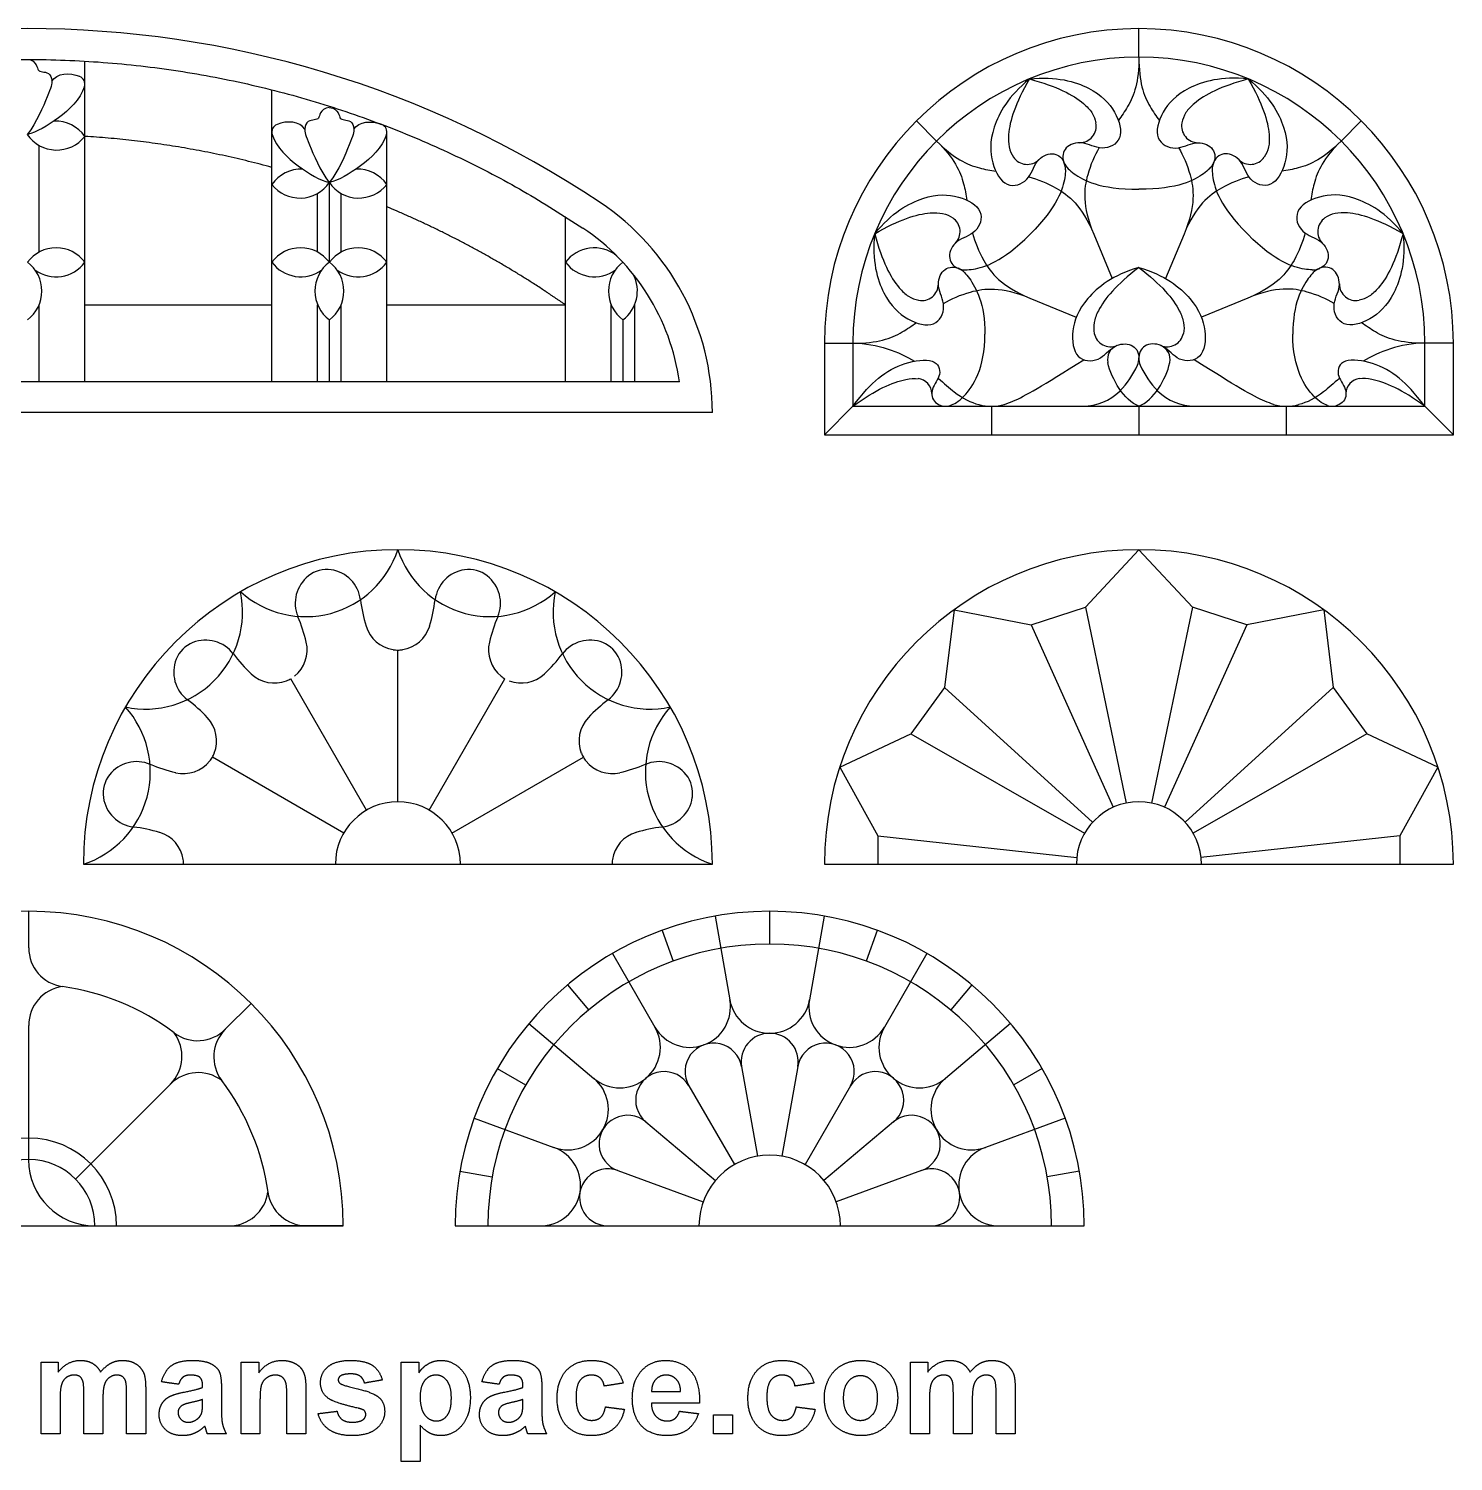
# Model space of a CAD drawing. Header units: millimetres. Extents: x -147 to 141, y -138 to 147.
# Drawn here: x -3.1 to 140.8, y -138.1 to 6.5 of the extents above; entities that cross this region are included whole.
import ezdxf

# ---------------------------------------------------------------- set-up
doc = ezdxf.new("R2010")
doc.units = ezdxf.units.MM
doc.header["$MEASUREMENT"] = 0
doc.layers.add('Layer 03', color=5, linetype='Continuous')

msp = doc.modelspace()

# ---------------------------------------------------------------- linework, layer by layer
at = {"layer": 'Layer 03'}
for p, q in [((27.28, -9), (27.28, -17.04)), ((2.6, -21.33), (21.48, -21.33)), ((33.09, -21.33), (51.11, -21.33)), ((137.88, -31.57), (137.88, -25.21)), ((62.62, -29.1), (-69.04, -29.1))]:
    msp.add_line(p, q, dxfattribs=at)
for points in [[(109.01, 3.66), (109.01, 6.54)], [(2.6, -29.1), (2.6, 3.26)], [(21.48, -29.1), (21.48, 0.37)], [(88.59, -4.8), (86.56, -2.76)], [(129.42, -4.8), (131.46, -2.76)], [(33.09, -29.1), (33.09, -3.9)], [(-2.02, -16.01), (-2.02, -5.24)], [(26.09, -16.01), (26.09, -10.09)], [(28.47, -16.01), (28.47, -10.09)], [(51.11, -29.1), (51.11, -12.43)], [(104.45, -14.19), (106.31, -18.69)], [(113.57, -14.19), (111.71, -18.69)], [(-2.02, -29.1), (-2.02, -21.33)], [(26.09, -29.1), (26.09, -21.33)], [(28.47, -29.1), (28.47, -21.33)], [(55.73, -29.1), (55.73, -21.33)], [(58.11, -29.1), (58.11, -21.33)], [(97.99, -20.65), (102.69, -22.59)], [(120.02, -20.65), (115.33, -22.59)], [(77.26, -25.21), (80.14, -25.21)], [(77.26, -25.21), (77.26, -34.45)], [(80.14, -25.21), (80.14, -31.57), (137.88, -31.57)], [(140.76, -25.21), (137.88, -25.21)], [(140.76, -34.45), (140.76, -25.21)], [(80.14, -31.57), (77.26, -34.45)], [(94.14, -31.57), (94.14, -34.45)], [(109.01, -31.57), (109.01, -34.45)], [(123.87, -31.57), (123.87, -34.45)], [(137.88, -31.57), (140.76, -34.45)], [(65.95, -32.21), (-72.36, -32.21)], [(77.26, -34.45), (140.76, -34.45)], [(109.01, -46.05), (103.61, -51.84)], [(109.01, -46.05), (114.41, -51.84)], [(90.35, -52.12), (98.12, -53.63), (103.61, -51.84)], [(103.61, -51.84), (107.72, -71.63)], [(114.41, -51.84), (110.29, -71.63)], [(127.67, -52.12), (119.9, -53.63), (114.41, -51.84)], [(90.35, -52.12), (89.38, -59.97)], [(127.67, -52.12), (128.64, -59.97)], [(98.12, -53.63), (106.42, -72.05)], [(119.9, -53.63), (111.6, -72.05)], [(34.2, -71.49), (34.2, -56.17)], [(31.04, -72.34), (23.38, -59.07)], [(37.35, -72.34), (45.01, -59.07)], [(89.38, -59.97), (85.99, -64.65)], [(89.38, -59.97), (104.34, -73.56)], [(128.64, -59.97), (113.68, -73.56)], [(128.64, -59.97), (132.03, -64.65)], [(78.81, -67.99), (85.99, -64.65)], [(85.99, -64.65), (103.53, -74.67)], [(132.03, -64.65), (114.48, -74.67)], [(139.2, -67.99), (132.03, -64.65)], [(28.73, -74.65), (15.47, -66.99)], [(39.66, -74.65), (52.93, -66.99)], [(78.81, -67.99), (82.65, -74.92)], [(139.2, -67.99), (135.37, -74.92)], [(82.65, -74.92), (102.74, -77.12)], [(82.65, -74.92), (82.65, -77.8)], [(135.37, -74.92), (115.28, -77.12)], [(135.37, -74.92), (135.37, -77.8)], [(2.45, -77.8), (65.95, -77.8)], [(77.26, -77.8), (140.76, -77.8)], [(-3.07, -86.23), (-3.07, -82.55)], [(66.22, -83.03), (67.71, -91.48)], [(71.74, -85.85), (71.74, -82.55)], [(77.25, -83.03), (75.76, -91.48)], [(60.88, -84.47), (62.01, -87.57)], [(82.59, -84.47), (81.47, -87.57)], [(55.86, -86.81), (60.15, -94.23)], [(87.61, -86.81), (83.32, -94.23)], [(51.33, -89.98), (53.45, -92.51)], [(92.14, -89.98), (90.02, -92.51)], [(19.38, -91.85), (16.78, -94.45)], [(47.41, -93.89), (53.99, -99.41)], [(96.06, -93.89), (89.49, -99.41)], [(-3.07, -107.62), (-3.07, -94.06)], [(68.9, -98.23), (70.5, -107.27)], [(74.57, -98.23), (72.98, -107.27)], [(44.24, -98.43), (47.1, -100.08)], [(99.23, -98.43), (96.37, -100.08)], [(11.24, -99.99), (1.65, -109.57)], [(63.58, -100.17), (68.17, -108.12)], [(79.89, -100.17), (75.31, -108.12)], [(41.9, -103.44), (49.96, -106.38)], [(59.24, -103.81), (66.27, -109.71)], [(84.24, -103.81), (77.21, -109.71)], [(101.57, -103.44), (93.51, -106.38)], [(40.47, -108.79), (43.72, -109.36)], [(56.4, -108.72), (65.03, -111.86)], [(87.07, -108.72), (78.45, -111.86)], [(103, -108.79), (99.75, -109.36)], [(-34.82, -114.3), (28.68, -114.3)], [(28.68, -114.3), (21.32, -114.3)], [(39.99, -114.3), (103.49, -114.3)]]:
    msp.add_lwpolyline(points, dxfattribs=at)
for centre, radius, start, end in [((-3.21, -97.52), 104.06, 56.2451, 123.7549), ((109.01, -25.21), 31.75, 0, 180), ((109.01, -25.21), 28.87, 360, 180), ((1.77, 0.95), 0.834, 342.1169, 68.5591), ((-0.37, -6.39), 3.61, 34.6933, 92.0717), ((-0.24, -2.1), 3.61, 214.6933, 321.7403), ((22.31, -3.9), 0.834, 111.441, 197.8832), ((32.26, -3.9), 0.834, 342.1169, 68.5591), ((103.03, -3.3), 1.67, 270, 11.1174), ((114.99, -3.3), 1.67, 168.8826, 270), ((97.74, -5.49), 1.67, 213.8826, 315), ((103.15, -6.29), 1.83, 201.2177, 225.6882), ((99.77, -7.69), 1.83, 359.3118, 23.7823), ((114.87, -6.29), 1.83, 314.3118, 338.7823), ((118.24, -7.69), 1.83, 156.2177, 180.6882), ((120.27, -5.49), 1.67, 225, 326.1174), ((24.45, -11.24), 3.61, 87.9284, 145.3068), ((30.12, -11.24), 3.61, 34.6933, 92.0717), ((24.31, -6.95), 3.61, 218.2598, 325.3068), ((30.25, -6.95), 3.61, 214.6933, 321.7403), ((40.44, -32.21), 25.51, 0, 56.2451), ((89.29, -13.95), 1.67, 315, 56.1174), ((128.73, -13.95), 1.67, 123.8826, 225), ((40.44, -32.21), 22.4, 7.9754, 56.2451), ((-0.3, -19.19), 3.61, 36.4765, 143.5235), ((24.38, -19.19), 3.61, 36.4765, 143.5236), ((30.19, -19.19), 3.61, 36.4766, 143.5236), ((54.02, -19.19), 3.61, 51.1447, 143.5236), ((-5.35, -19.94), 3.61, 306.4765, 53.5236), ((-0.3, -14.89), 3.61, 233.5235, 323.5235), ((24.38, -14.89), 3.61, 216.4766, 306.4766), ((29.43, -19.94), 3.61, 126.4765, 233.5236), ((25.14, -19.94), 3.61, 306.4765, 53.5236), ((30.19, -14.89), 3.61, 233.5236, 323.5235), ((54.02, -14.89), 3.61, 216.4766, 306.4766), ((59.07, -19.94), 3.61, 126.4765, 233.5236), ((54.77, -19.94), 3.61, 306.4765, 27.5925), ((91.49, -15.98), 1.83, 246.2177, 270.6882), ((90.09, -19.35), 1.83, 44.3118, 68.7823), ((126.53, -15.98), 1.83, 269.3118, 293.7823), ((127.93, -19.35), 1.83, 111.2177, 135.6882), ((87.1, -19.23), 1.67, 258.8826, 0), ((130.92, -19.23), 1.67, 180, 281.1174), ((106.15, -23.9), 1.67, 191.3826, 292.5), ((111.87, -23.9), 1.67, 247.5, 348.6174), ((107.36, -26.84), 1.51, 112.5, 192.1081), ((110.65, -26.84), 1.51, 347.8919, 67.5), ((101.28, -24.18), 8.24, 314.7345, 336.8118), ((107.18, -26.71), 1.83, 336.8118, 1.2823), ((110.83, -26.71), 1.83, 178.7177, 203.1882), ((116.73, -24.18), 8.24, 203.1882, 225.2655), ((86.58, -30.3), 1.52, 360, 84.3826), ((131.43, -30.3), 1.52, 95.6174, 180), ((103.36, -26.28), 5.29, 270, 314.7343), ((114.65, -26.28), 5.29, 225.2657, 270), ((89.5, -30.17), 1.41, 254.1211, 288.957), ((94.1, -26.82), 4.75, 254.9361, 286.2373), ((123.92, -26.82), 4.75, 253.7627, 285.0639), ((128.51, -30.17), 1.41, 251.043, 285.8789), ((34.2, -77.8), 31.75, 0, 180), ((24.88, -43.01), 9.8, 228.0601, 341.9399), ((43.52, -43.01), 9.8, 198.0601, 311.9399), ((109.01, -77.8), 31.75, 0, 180), ((27.33, -51.44), 3.49, 128.1507, 203.0608), ((27.03, -51.06), 3.02, 81.8493, 128.1508), ((26.96, -51.53), 3.49, 6.9392, 81.8493), ((41.43, -51.53), 3.49, 98.1507, 173.0608), ((41.36, -51.06), 3.02, 51.8492, 98.1507), ((41.07, -51.44), 3.49, 336.9392, 51.8493), ((8.73, -52.34), 9.8, 258.0601, 11.9399), ((59.67, -52.34), 9.8, 168.0601, 281.9399), ((45.84, -49.24), 15.52, 186.939, 196.9356), ((22.55, -49.24), 15.52, 343.0644, 353.061), ((9.83, -58.89), 15.52, 13.0644, 23.061), ((58.57, -58.89), 15.52, 156.939, 166.9356), ((34.26, -52.76), 3.42, 196.9359, 261.1233), ((34.14, -52.76), 3.42, 278.8767, 343.0641), ((14.62, -58.23), 3.02, 111.8492, 158.1507), ((14.8, -58.67), 3.49, 36.9392, 111.8493), ((21.62, -56.15), 3.42, 308.8767, 13.0641), ((34.2, -53.16), 3.02, 261.1233, 270), ((34.2, -53.16), 3.02, 270, 278.8767), ((46.77, -56.15), 3.42, 166.9359, 231.1233), ((53.6, -58.67), 3.49, 68.1507, 143.0608), ((53.77, -58.23), 3.02, 21.8493, 68.1508), ((15.06, -58.4), 3.49, 158.1507, 233.0608), ((30, -47.24), 15.52, 216.939, 226.9356), ((38.4, -47.24), 15.52, 313.0644, 323.061), ((53.33, -58.4), 3.49, 306.9392, 21.8493), ((21.73, -56.09), 3.42, 226.9359, 291.1233), ((21.88, -56.46), 3.02, 291.1231, 300), ((46.52, -56.46), 3.02, 231.1231, 240), ((46.66, -56.09), 3.42, 248.8767, 313.0641), ((-0.59, -68.48), 9.8, 288.0601, 41.9399), ((3.64, -73.61), 15.52, 43.0644, 53.061), ((64.76, -73.61), 15.52, 126.939, 136.9356), ((68.99, -68.48), 9.8, 138.0601, 251.9399), ((12.48, -65.34), 3.42, 338.8767, 43.0641), ((55.91, -65.34), 3.42, 136.9359, 201.1233), ((7.83, -70.93), 3.49, 66.9392, 141.8493), ((15.28, -53.43), 15.52, 246.939, 256.9356), ((12.54, -65.23), 3.42, 256.9359, 321.1233), ((12.86, -65.48), 3.02, 321.1233, 330), ((12.86, -65.48), 3.02, 330, 338.8767), ((55.54, -65.48), 3.02, 201.1233, 210), ((55.54, -65.48), 3.02, 210, 218.8767), ((55.85, -65.23), 3.42, 218.8767, 283.0641), ((53.11, -53.43), 15.52, 283.0644, 293.061), ((60.56, -70.93), 3.49, 38.1507, 113.0608), ((7.46, -70.64), 3.02, 141.8493, 188.1508), ((60.94, -70.64), 3.02, 351.8492, 38.1507), ((7.93, -70.57), 3.49, 188.1507, 263.0608), ((34.2, -77.8), 6.31, 0, 180), ((60.47, -70.57), 3.49, 276.9392, 351.8493), ((109.01, -77.8), 6.31, 360, 180), ((5.63, -89.45), 15.52, 73.0644, 83.061), ((9.16, -77.86), 3.42, 8.8767, 73.0641), ((59.24, -77.86), 3.42, 106.9359, 171.1233), ((62.76, -89.45), 15.52, 96.939, 106.9356), ((9.55, -77.8), 3.02, 360, 8.8769), ((58.84, -77.8), 3.02, 171.1231, 180), ((-3.07, -114.3), 31.75, 0, 180), ((71.74, -114.3), 31.75, 0, 180), ((0.88, -86.23), 3.95, 180, 261.9847), ((71.74, -114.3), 28.45, 0, 180), ((0.88, -94.06), 3.95, 98.0153, 180), ((-3.07, -114.3), 24.4, 53.0153, 81.9847), ((63.69, -92.19), 4.09, 210, 10), ((71.74, -90.77), 4.09, 190, 270), ((71.74, -90.77), 4.09, 270, 350), ((79.78, -92.19), 4.09, 170, 330), ((8.45, -97.19), 3.95, 315, 36.9847), ((13.98, -91.66), 3.95, 233.0153, 315), ((19.57, -97.25), 3.95, 135, 216.9847), ((56.61, -96.28), 4.09, 230, 30), ((71.74, -97.73), 2.88, 90, 190.0003), ((71.74, -97.73), 2.88, 349.9997, 90), ((86.86, -96.28), 4.09, 150, 310), ((66.07, -98.73), 2.88, 9.9997, 210.0003), ((77.4, -98.73), 2.88, 329.9997, 170.0003), ((14.04, -102.78), 3.95, 53.0153, 135), ((-3.07, -114.3), 24.4, 8.0153, 36.9847), ((51.36, -102.54), 4.09, 250, 50), ((61.09, -101.61), 2.88, 29.9997, 230.0003), ((82.39, -101.61), 2.88, 309.9997, 150.0003), ((92.11, -102.54), 4.09, 130, 290), ((57.39, -106.02), 2.88, 49.9997, 250.0003), ((86.08, -106.02), 2.88, 289.9997, 130.0003), ((-3.07, -114.3), 8.86, 0, 180), ((48.56, -110.22), 4.09, 270, 70), ((94.91, -110.22), 4.09, 110, 270), ((-3.07, -114.3), 6.69, 360, 180), ((3.61, -107.62), 6.69, 180, 270), ((71.74, -114.3), 7.14, 360, 180), ((55.42, -111.42), 2.88, 69.9997, 270.0003), ((88.05, -111.42), 2.88, 269.9997, 110.0003), ((17.17, -110.35), 3.95, 270, 351.9847), ((25, -110.35), 3.95, 188.0153, 270)]:
    msp.add_arc(centre, radius, start, end, dxfattribs=at)
for points, weights in [([(-59.3, -13.59), (-3.21, 23.9), (52.89, -13.59)], [1, 0.831421871671, 1]), ([(21.48, -7.46), (12.18, -4.93), (2.6, -4.33)], [0.98359527506, 0.986569134129, 1])]:
    msp.add_rational_spline(points, weights, degree=2, dxfattribs=at)
for points, degree in [([(-3.21, 3.43), (-2.7, 3.43), (-2.21, 2.81), (-2.17, 2.31), (-1.72, 2.16), (-1.04, 2.13), (-0.6, 1.34), (-0.93, 0.26), (-2.27, -2.9), (-3.21, -4.15)], 3), ([(-0.72, 1.23), (-0.24, 2.08), (1.07, 2.12), (2.07, 1.73)], 3), ([(27.28, -1.42), (26.77, -1.42), (26.29, -2.04), (26.25, -2.54), (25.8, -2.69), (25.12, -2.72), (24.67, -3.51), (25, -4.59), (26.34, -7.75), (27.28, -9)], 3), ([(27.28, -1.42), (27.8, -1.42), (28.28, -2.04), (28.32, -2.54), (28.77, -2.69), (29.45, -2.72), (29.89, -3.51), (29.57, -4.59), (28.23, -7.75), (27.28, -9)], 3), ([(24.8, -3.62), (24.32, -2.77), (23.01, -2.73), (22, -3.12)], 3), ([(29.77, -3.62), (30.25, -2.77), (31.56, -2.73), (32.56, -3.12)], 3), ([(27.28, -22.85), (27.28, -25.97), (27.28, -29.1)], 2), ([(56.92, -22.85), (56.92, -25.97), (56.92, -29.1)], 2), ([(80.14, -25.21), (82.65, -25.21), (84.79, -26.09), (86.37, -27.03)], 3), ([(137.88, -25.21), (135.37, -25.21), (133.23, -26.09), (131.64, -27.03)], 3), ([(109.01, -31.57), (107.52, -30.98), (106.25, -28.87), (105.88, -27.16)], 3), ([(109.01, -31.57), (110.5, -30.98), (111.76, -28.87), (112.13, -27.16)], 3), ([(-1.82, -128.07), (-0.95, -128.07), (-0.09, -128.07)], 2), ([(-1.82, -135.29), (-1.82, -131.68), (-1.82, -128.07)], 2), ([(-0.09, -129.05), (0.85, -127.88), (2.16, -127.88)], 2), ([(-0.09, -128.07), (-0.09, -128.56), (-0.09, -129.05)], 2), ([(2.16, -127.88), (2.85, -127.88), (3.36, -128.17)], 2), ([(3.36, -128.17), (3.87, -128.46), (4.19, -129.05)], 2), ([(4.19, -129.05), (4.67, -128.46), (5.21, -128.17)], 2), ([(5.21, -128.17), (5.76, -127.88), (6.38, -127.88)], 2), ([(6.38, -127.88), (7.18, -127.88), (7.72, -128.21)], 2), ([(7.72, -128.21), (8.27, -128.53), (8.54, -129.16)], 2), ([(10.34, -130.04), (10.63, -128.94), (11.33, -128.41)], 2), ([(11.33, -128.41), (12.03, -127.88), (13.41, -127.88)], 2), ([(13.41, -127.88), (14.66, -127.88), (15.28, -128.19)], 2), ([(15.28, -128.19), (15.89, -128.49), (16.14, -128.96)], 2), ([(18.37, -135.29), (18.37, -131.68), (18.37, -128.07)], 2), ([(18.37, -128.07), (19.26, -128.07), (20.16, -128.07)], 2), ([(20.16, -129.12), (21.09, -127.88), (22.51, -127.88)], 2), ([(20.16, -128.07), (20.16, -128.59), (20.16, -129.12)], 2), ([(22.51, -127.88), (23.14, -127.88), (23.65, -128.11)], 2), ([(23.65, -128.11), (24.17, -128.34), (24.44, -128.69)], 2), ([(24.44, -128.69), (24.7, -129.05), (24.81, -129.5)], 2), ([(26.39, -130.12), (26.39, -129.17), (27.13, -128.53)], 2), ([(27.13, -128.53), (27.87, -127.88), (29.43, -127.88)], 2), ([(29.43, -127.88), (30.91, -127.88), (31.63, -128.38)], 2), ([(31.63, -128.38), (32.35, -128.88), (32.63, -129.86)], 2), ([(34.54, -128.07), (35.44, -128.07), (36.33, -128.07)], 2), ([(34.54, -138.07), (34.54, -133.07), (34.54, -128.07)], 2), ([(36.33, -128.07), (36.33, -128.59), (36.33, -129.12)], 2), ([(36.33, -129.12), (36.67, -128.58), (37.26, -128.23)], 2), ([(37.26, -128.23), (37.84, -127.88), (38.55, -127.88)], 2), ([(38.55, -127.88), (39.79, -127.88), (40.65, -128.87)], 2), ([(42.69, -130.04), (42.98, -128.94), (43.68, -128.41)], 2), ([(43.68, -128.41), (44.38, -127.88), (45.76, -127.88)], 2), ([(45.76, -127.88), (47.01, -127.88), (47.62, -128.19)], 2), ([(47.62, -128.19), (48.24, -128.49), (48.49, -128.96)], 2), ([(51.22, -128.88), (52.16, -127.88), (53.76, -127.88)], 2), ([(53.76, -127.88), (55.07, -127.88), (55.84, -128.45)], 2), ([(55.84, -128.45), (56.61, -129.01), (56.95, -130.17)], 2), ([(58.82, -128.9), (59.76, -127.88), (61.21, -127.88)], 2), ([(61.21, -127.88), (62.83, -127.88), (63.77, -128.95)], 2), ([(70.48, -128.88), (71.42, -127.88), (73.02, -127.88)], 2), ([(73.02, -127.88), (74.32, -127.88), (75.1, -128.45)], 2), ([(75.1, -128.45), (75.87, -129.01), (76.21, -130.17)], 2), ([(77.72, -129.72), (78.19, -128.83), (79.04, -128.35)], 2), ([(79.04, -128.35), (79.9, -127.88), (80.95, -127.88)], 2), ([(80.95, -127.88), (82.58, -127.88), (83.62, -128.95)], 2), ([(85.96, -128.07), (86.82, -128.07), (87.69, -128.07)], 2), ([(85.96, -135.29), (85.96, -131.68), (85.96, -128.07)], 2), ([(87.69, -129.05), (88.63, -127.88), (89.93, -127.88)], 2), ([(87.69, -128.07), (87.69, -128.56), (87.69, -129.05)], 2), ([(89.93, -127.88), (90.63, -127.88), (91.14, -128.17)], 2), ([(91.14, -128.17), (91.64, -128.46), (91.97, -129.05)], 2), ([(91.97, -129.05), (92.44, -128.46), (92.99, -128.17)], 2), ([(92.99, -128.17), (93.54, -127.88), (94.16, -127.88)], 2), ([(94.16, -127.88), (94.95, -127.88), (95.5, -128.21)], 2), ([(95.5, -128.21), (96.05, -128.53), (96.32, -129.16)], 2), ([(0.74, -129.6), (0.4, -129.84), (0.25, -130.29)], 2), ([(1.52, -129.36), (1.09, -129.36), (0.74, -129.6)], 2), ([(2.09, -129.51), (1.88, -129.36), (1.52, -129.36)], 2), ([(2.4, -129.97), (2.3, -129.66), (2.09, -129.51)], 2), ([(2.5, -131.33), (2.5, -130.27), (2.4, -129.97)], 2), ([(5.08, -129.61), (4.73, -129.85), (4.57, -130.33)], 2), ([(5.82, -129.36), (5.43, -129.36), (5.08, -129.61)], 2), ([(6.63, -129.77), (6.37, -129.36), (5.82, -129.36)], 2), ([(6.82, -131.16), (6.82, -130.08), (6.63, -129.77)], 2), ([(8.54, -129.16), (8.74, -129.62), (8.74, -130.66)], 2), ([(12.07, -130.29), (11.21, -130.17), (10.34, -130.04)], 2), ([(12.51, -129.57), (12.24, -129.77), (12.07, -130.29)], 2), ([(13.26, -129.36), (12.78, -129.36), (12.51, -129.57)], 2), ([(14.22, -129.6), (13.97, -129.36), (13.26, -129.36)], 2), ([(14.48, -130.4), (14.48, -129.84), (14.22, -129.6)], 2), ([(16.14, -128.96), (16.39, -129.42), (16.39, -130.67)], 2), ([(20.96, -129.64), (20.57, -129.91), (20.42, -130.36)], 2), ([(21.83, -129.36), (21.35, -129.36), (20.96, -129.64)], 2), ([(22.49, -129.55), (22.21, -129.36), (21.83, -129.36)], 2), ([(22.88, -130.09), (22.76, -129.74), (22.49, -129.55)], 2), ([(23, -131.6), (23, -130.43), (22.88, -130.09)], 2), ([(24.81, -129.5), (24.91, -129.95), (24.91, -130.79)], 2), ([(27.25, -131.75), (26.39, -131.17), (26.39, -130.12)], 2), ([(28.4, -129.45), (28.18, -129.61), (28.18, -129.85)], 2), ([(28.18, -129.85), (28.18, -130.06), (28.37, -130.2)], 2), ([(29.48, -129.24), (28.73, -129.24), (28.4, -129.45)], 2), ([(30.4, -129.48), (30.08, -129.24), (29.48, -129.24)], 2), ([(30.84, -130.17), (30.72, -129.72), (30.4, -129.48)], 2), ([(32.63, -129.86), (31.73, -130.01), (30.84, -130.17)], 2), ([(36.91, -129.92), (36.45, -130.47), (36.45, -131.56)], 2), ([(38.05, -129.36), (37.36, -129.36), (36.91, -129.92)], 2), ([(39.16, -129.93), (38.71, -129.36), (38.05, -129.36)], 2), ([(39.6, -131.65), (39.6, -130.49), (39.16, -129.93)], 2), ([(40.65, -128.87), (41.52, -129.87), (41.52, -131.64)], 2), ([(44.42, -130.29), (43.55, -130.17), (42.69, -130.04)], 2), ([(44.85, -129.57), (44.58, -129.77), (44.42, -130.29)], 2), ([(45.6, -129.36), (45.12, -129.36), (44.85, -129.57)], 2), ([(46.57, -129.6), (46.31, -129.36), (45.6, -129.36)], 2), ([(46.82, -130.4), (46.82, -129.84), (46.57, -129.6)], 2), ([(48.49, -128.96), (48.74, -129.42), (48.74, -130.67)], 2), ([(50.28, -131.68), (50.28, -129.89), (51.22, -128.88)], 2), ([(52.62, -129.86), (52.19, -130.37), (52.19, -131.54)], 2), ([(53.74, -129.36), (53.04, -129.36), (52.62, -129.86)], 2), ([(54.61, -129.64), (54.27, -129.36), (53.74, -129.36)], 2), ([(55.03, -130.47), (54.94, -129.92), (54.61, -129.64)], 2), ([(57.87, -131.73), (57.87, -129.93), (58.82, -128.9)], 2), ([(60.23, -129.81), (59.81, -130.26), (59.82, -131.03)], 2), ([(61.29, -129.36), (60.65, -129.36), (60.23, -129.81)], 2), ([(62.31, -129.79), (61.89, -129.36), (61.29, -129.36)], 2), ([(62.75, -131.03), (62.73, -130.21), (62.31, -129.79)], 2), ([(63.77, -128.95), (64.7, -130.01), (64.66, -132.2)], 2), ([(69.54, -131.68), (69.54, -129.89), (70.48, -128.88)], 2), ([(71.87, -129.86), (71.45, -130.37), (71.45, -131.54)], 2), ([(73, -129.36), (72.3, -129.36), (71.87, -129.86)], 2), ([(73.87, -129.64), (73.53, -129.36), (73, -129.36)], 2), ([(74.29, -130.47), (74.2, -129.92), (73.87, -129.64)], 2), ([(77.26, -131.58), (77.26, -130.62), (77.72, -129.72)], 2), ([(79.67, -130.01), (79.17, -130.59), (79.17, -131.68)], 2), ([(80.9, -129.43), (80.17, -129.43), (79.67, -130.01)], 2), ([(82.13, -130.01), (81.63, -129.43), (80.9, -129.43)], 2), ([(82.63, -131.66), (82.63, -130.59), (82.13, -130.01)], 2), ([(83.62, -128.95), (84.66, -130.02), (84.66, -131.66)], 2), ([(88.52, -129.6), (88.17, -129.84), (88.02, -130.29)], 2), ([(89.3, -129.36), (88.87, -129.36), (88.52, -129.6)], 2), ([(89.87, -129.51), (89.66, -129.36), (89.3, -129.36)], 2), ([(90.18, -129.97), (90.08, -129.66), (89.87, -129.51)], 2), ([(90.28, -131.33), (90.28, -130.27), (90.18, -129.97)], 2), ([(92.85, -129.61), (92.5, -129.85), (92.35, -130.33)], 2), ([(93.6, -129.36), (93.2, -129.36), (92.85, -129.61)], 2), ([(94.41, -129.77), (94.15, -129.36), (93.6, -129.36)], 2), ([(94.6, -131.16), (94.6, -130.08), (94.41, -129.77)], 2), ([(96.32, -129.16), (96.52, -129.62), (96.52, -130.66)], 2), ([(0.25, -130.29), (0.1, -130.74), (0.1, -131.78)], 2), ([(2.5, -135.29), (2.5, -133.31), (2.5, -131.33)], 2), ([(4.57, -130.33), (4.42, -130.8), (4.42, -131.82)], 2), ([(6.82, -135.29), (6.82, -133.22), (6.82, -131.16)], 2), ([(8.74, -130.66), (8.74, -132.97), (8.74, -135.29)], 2), ([(10.38, -132.25), (10.67, -131.77), (11.18, -131.51)], 2), ([(11.18, -131.51), (11.7, -131.26), (12.67, -131.07)], 2), ([(12.67, -131.07), (13.97, -130.82), (14.48, -130.6)], 2), ([(14.48, -130.6), (14.48, -130.5), (14.48, -130.4)], 2), ([(16.39, -130.67), (16.39, -131.79), (16.39, -132.91)], 2), ([(20.42, -130.36), (20.28, -130.81), (20.28, -132.02)], 2), ([(24.91, -130.79), (24.91, -133.04), (24.91, -135.29)], 2), ([(28.37, -130.2), (28.63, -130.4), (30.15, -130.75)], 2), ([(30.15, -130.75), (31.67, -131.1), (32.28, -131.61)], 2), ([(36.45, -131.56), (36.45, -132.8), (36.93, -133.4)], 2), ([(42.73, -132.25), (43.01, -131.77), (43.53, -131.51)], 2), ([(43.53, -131.51), (44.04, -131.26), (45.01, -131.07)], 2), ([(45.01, -131.07), (46.32, -130.82), (46.82, -130.6)], 2), ([(46.82, -130.6), (46.82, -130.5), (46.82, -130.4)], 2), ([(48.74, -130.67), (48.74, -131.79), (48.74, -132.91)], 2), ([(52.19, -131.54), (52.19, -132.85), (52.63, -133.39)], 2), ([(56.95, -130.17), (55.99, -130.32), (55.03, -130.47)], 2), ([(59.82, -131.03), (61.29, -131.03), (62.75, -131.03)], 2), ([(71.45, -131.54), (71.45, -132.85), (71.88, -133.39)], 2), ([(76.21, -130.17), (75.25, -130.32), (74.29, -130.47)], 2), ([(77.72, -133.7), (77.26, -132.83), (77.26, -131.58)], 2), ([(88.02, -130.29), (87.87, -130.74), (87.87, -131.78)], 2), ([(90.28, -135.29), (90.28, -133.31), (90.28, -131.33)], 2), ([(92.35, -130.33), (92.19, -130.8), (92.19, -131.82)], 2), ([(94.6, -135.29), (94.6, -133.22), (94.6, -131.16)], 2), ([(96.52, -130.66), (96.52, -132.97), (96.52, -135.29)], 2), ([(0.1, -131.78), (0.1, -133.53), (0.1, -135.29)], 2), ([(4.42, -131.82), (4.42, -133.55), (4.42, -135.29)], 2), ([(10.1, -133.34), (10.1, -132.73), (10.38, -132.25)], 2), ([(12.37, -132.46), (12.01, -132.72), (12.01, -133.13)], 2), ([(13.36, -132.12), (12.6, -132.29), (12.37, -132.46)], 2), ([(14.48, -131.83), (14.13, -131.95), (13.36, -132.12)], 2), ([(14.41, -133.14), (14.48, -132.9), (14.48, -132.21)], 2), ([(14.48, -132.21), (14.48, -132.02), (14.48, -131.83)], 2), ([(16.39, -132.91), (16.39, -133.86), (16.5, -134.32)], 2), ([(20.28, -132.02), (20.28, -133.65), (20.28, -135.29)], 2), ([(23, -135.29), (23, -133.45), (23, -131.6)], 2), ([(26.15, -133.25), (27.1, -133.13), (28.06, -133.01)], 2), ([(30.18, -132.7), (27.87, -132.18), (27.25, -131.75)], 2), ([(28.06, -133.01), (28.18, -133.55), (28.55, -133.83)], 2), ([(30.82, -132.95), (30.68, -132.82), (30.18, -132.7)], 2), ([(30.96, -133.32), (30.96, -133.1), (30.82, -132.95)], 2), ([(32.87, -133.04), (32.87, -134.04), (32.05, -134.76)], 2), ([(32.28, -131.61), (32.87, -132.12), (32.87, -133.04)], 2), ([(39.17, -133.45), (39.6, -132.9), (39.6, -131.65)], 2), ([(41.52, -131.64), (41.52, -133.46), (40.64, -134.47)], 2), ([(42.44, -133.34), (42.44, -132.73), (42.73, -132.25)], 2), ([(44.71, -132.46), (44.36, -132.72), (44.36, -133.13)], 2), ([(45.71, -132.12), (44.95, -132.29), (44.71, -132.46)], 2), ([(46.82, -131.83), (46.47, -131.95), (45.71, -132.12)], 2), ([(46.75, -133.14), (46.82, -132.9), (46.82, -132.21)], 2), ([(46.82, -132.21), (46.82, -132.02), (46.82, -131.83)], 2), ([(48.74, -132.91), (48.74, -133.86), (48.84, -134.32)], 2), ([(51.22, -134.47), (50.28, -133.46), (50.28, -131.68)], 2), ([(54.67, -133.63), (55.02, -133.32), (55.16, -132.57)], 2), ([(55.16, -132.57), (56.11, -132.7), (57.07, -132.82)], 2), ([(57.07, -132.82), (56.78, -134.13), (55.95, -134.8)], 2), ([(58.59, -134.24), (57.87, -133.24), (57.87, -131.73)], 2), ([(64.66, -132.2), (62.23, -132.2), (59.79, -132.2)], 2), ([(59.79, -132.2), (59.81, -133.05), (60.26, -133.52)], 2), ([(62.15, -133.76), (62.47, -133.53), (62.63, -133.01)], 2), ([(62.63, -133.01), (63.58, -133.13), (64.54, -133.25)], 2), ([(70.48, -134.47), (69.54, -133.46), (69.54, -131.68)], 2), ([(73.93, -133.63), (74.27, -133.32), (74.42, -132.57)], 2), ([(74.42, -132.57), (75.37, -132.7), (76.33, -132.82)], 2), ([(76.33, -132.82), (76.04, -134.13), (75.21, -134.8)], 2), ([(79.17, -131.68), (79.17, -132.77), (79.67, -133.35)], 2), ([(82.13, -133.35), (82.63, -132.77), (82.63, -131.66)], 2), ([(84.66, -131.66), (84.66, -133.31), (83.61, -134.39)], 2), ([(87.87, -131.78), (87.87, -133.53), (87.87, -135.29)], 2), ([(92.19, -131.82), (92.19, -133.55), (92.19, -135.29)], 2), ([(10.74, -134.87), (10.1, -134.26), (10.1, -133.34)], 2), ([(12.01, -133.13), (12.01, -133.53), (12.3, -133.82)], 2), ([(12.3, -133.82), (12.58, -134.12), (13.03, -134.12)], 2), ([(13.03, -134.12), (13.52, -134.12), (13.97, -133.78)], 2), ([(13.97, -133.78), (14.3, -133.52), (14.41, -133.14)], 2), ([(16.5, -134.32), (16.6, -134.77), (16.89, -135.29)], 2), ([(27.27, -134.88), (26.41, -134.28), (26.15, -133.25)], 2), ([(28.55, -133.83), (28.93, -134.12), (29.6, -134.12)], 2), ([(29.6, -134.12), (30.34, -134.12), (30.71, -133.84)], 2), ([(30.71, -133.84), (30.96, -133.65), (30.96, -133.32)], 2), ([(37.46, -135.24), (36.98, -135), (36.45, -134.43)], 2), ([(36.45, -134.43), (36.45, -136.25), (36.45, -138.07)], 2), ([(36.93, -133.4), (37.4, -133.99), (38.08, -133.99)], 2), ([(38.08, -133.99), (38.74, -133.99), (39.17, -133.45)], 2), ([(40.64, -134.47), (39.77, -135.47), (38.53, -135.47)], 2), ([(43.08, -134.87), (42.44, -134.26), (42.44, -133.34)], 2), ([(44.36, -133.13), (44.36, -133.53), (44.64, -133.82)], 2), ([(44.64, -133.82), (44.93, -134.12), (45.37, -134.12)], 2), ([(45.37, -134.12), (45.87, -134.12), (46.32, -133.78)], 2), ([(46.32, -133.78), (46.65, -133.52), (46.75, -133.14)], 2), ([(48.84, -134.32), (48.95, -134.77), (49.23, -135.29)], 2), ([(53.74, -135.47), (52.16, -135.47), (51.22, -134.47)], 2), ([(52.63, -133.39), (53.06, -133.93), (53.78, -133.93)], 2), ([(53.78, -133.93), (54.32, -133.93), (54.67, -133.63)], 2), ([(61.39, -135.47), (59.5, -135.47), (58.59, -134.24)], 2), ([(60.26, -133.52), (60.71, -133.99), (61.38, -133.99)], 2), ([(61.38, -133.99), (61.84, -133.99), (62.15, -133.76)], 2), ([(64.54, -133.25), (64.17, -134.34), (63.38, -134.91)], 2), ([(66.08, -135.29), (66.08, -134.33), (66.08, -133.38)], 2), ([(66.08, -133.38), (67.04, -133.38), (68, -133.38)], 2), ([(68, -133.38), (68, -134.33), (68, -135.29)], 2), ([(73, -135.47), (71.42, -135.47), (70.48, -134.47)], 2), ([(71.88, -133.39), (72.32, -133.93), (73.04, -133.93)], 2), ([(73.04, -133.93), (73.58, -133.93), (73.93, -133.63)], 2), ([(79.08, -135.02), (78.19, -134.57), (77.72, -133.7)], 2), ([(79.67, -133.35), (80.17, -133.93), (80.9, -133.93)], 2), ([(80.9, -133.93), (81.63, -133.93), (82.13, -133.35)], 2), ([(83.61, -134.39), (82.56, -135.47), (80.97, -135.47)], 2), ([(0.1, -135.29), (-0.86, -135.29), (-1.82, -135.29)], 2), ([(4.42, -135.29), (3.46, -135.29), (2.5, -135.29)], 2), ([(8.74, -135.29), (7.78, -135.29), (6.82, -135.29)], 2), ([(12.49, -135.47), (11.38, -135.47), (10.74, -134.87)], 2), ([(13.68, -135.23), (13.12, -135.47), (12.49, -135.47)], 2), ([(14.72, -134.51), (14.23, -134.99), (13.68, -135.23)], 2), ([(14.79, -134.73), (14.74, -134.56), (14.72, -134.51)], 2), ([(14.97, -135.29), (14.9, -135.1), (14.79, -134.73)], 2), ([(16.89, -135.29), (15.93, -135.29), (14.97, -135.29)], 2), ([(20.28, -135.29), (19.32, -135.29), (18.37, -135.29)], 2), ([(24.91, -135.29), (23.95, -135.29), (23, -135.29)], 2), ([(29.6, -135.47), (28.13, -135.47), (27.27, -134.88)], 2), ([(32.05, -134.76), (31.22, -135.47), (29.6, -135.47)], 2), ([(38.53, -135.47), (37.94, -135.47), (37.46, -135.24)], 2), ([(44.84, -135.47), (43.72, -135.47), (43.08, -134.87)], 2), ([(46.02, -135.23), (45.47, -135.47), (44.84, -135.47)], 2), ([(47.07, -134.51), (46.58, -134.99), (46.02, -135.23)], 2), ([(47.14, -134.73), (47.09, -134.56), (47.07, -134.51)], 2), ([(47.32, -135.29), (47.24, -135.1), (47.14, -134.73)], 2), ([(49.23, -135.29), (48.28, -135.29), (47.32, -135.29)], 2), ([(55.95, -134.8), (55.13, -135.47), (53.74, -135.47)], 2), ([(63.38, -134.91), (62.58, -135.47), (61.39, -135.47)], 2), ([(68, -135.29), (67.04, -135.29), (66.08, -135.29)], 2), ([(75.21, -134.8), (74.39, -135.47), (73, -135.47)], 2), ([(80.97, -135.47), (79.98, -135.47), (79.08, -135.02)], 2), ([(87.87, -135.29), (86.92, -135.29), (85.96, -135.29)], 2), ([(92.19, -135.29), (91.24, -135.29), (90.28, -135.29)], 2), ([(96.52, -135.29), (95.56, -135.29), (94.6, -135.29)], 2), ([(36.45, -138.07), (35.5, -138.07), (34.54, -138.07)], 2)]:
    msp.add_open_spline(points, degree=degree, dxfattribs=at)
for points, knots in [([(109.01, 3.66), (109.01, 1.15), (108.36, -0.71), (107.27, -2.28), (106.94, -2.72)], [0, 0, 0, 0, 5.090172, 7.208042, 7.208042, 7.208042, 7.208042]), ([(109.01, 3.66), (109.01, 1.15), (109.66, -0.71), (110.75, -2.28), (111.08, -2.72)], [0, 0, 0, 0, 5.090172, 7.208042, 7.208042, 7.208042, 7.208042]), ([(97.96, 1.46), (95.84, -0.25), (93.9, -3.71), (94.01, -7.12), (95.58, -9.74), (98.01, -8.89), (98.53, -6.64), (100.34, -5.81), (101.19, -6.39), (101.44, -6.95), (101.45, -6.95)], [0, 0, 0, 0, 3.402587, 6.805175, 10.207762, 13.61035, 17.012937, 20.415525, 23.818112, 23.843997, 23.843997, 23.843997, 23.843997]), ([(97.96, 1.46), (96.52, -1.04), (95.78, -3.33), (95.85, -5.49), (96.16, -6.12), (96.36, -6.42)], [0, 0, 0, 0, 5.077055, 6.787048, 8.635993, 8.635993, 8.635993, 8.635993]), ([(97.96, 1.46), (100.67, 1.75), (104.49, 0.68), (106.82, -1.82), (107.56, -4.78), (105.24, -5.9), (103.29, -4.67), (101.42, -5.36), (101.23, -6.38), (101.45, -6.95), (101.45, -6.95)], [0, 0, 0, 0, 3.402587, 6.805175, 10.207762, 13.61035, 17.012937, 20.415525, 23.818112, 23.843997, 23.843997, 23.843997, 23.843997]), ([(97.96, 1.46), (100.75, 0.71), (102.89, -0.39), (104.37, -1.96), (104.6, -2.62), (104.67, -2.98)], [0, 0, 0, 0, 5.077055, 6.787048, 8.635993, 8.635993, 8.635993, 8.635993]), ([(120.06, 1.46), (117.35, 1.75), (113.53, 0.68), (111.19, -1.82), (110.46, -4.78), (112.77, -5.9), (114.73, -4.67), (116.59, -5.36), (116.79, -6.38), (116.57, -6.95), (116.57, -6.95)], [0, 0, 0, 0, 3.402587, 6.805175, 10.207762, 13.61035, 17.012937, 20.415525, 23.818112, 23.843997, 23.843997, 23.843997, 23.843997]), ([(120.06, 1.46), (117.27, 0.71), (115.13, -0.39), (113.65, -1.96), (113.42, -2.62), (113.35, -2.98)], [0, 0, 0, 0, 5.077055, 6.787048, 8.635993, 8.635993, 8.635993, 8.635993]), ([(120.06, 1.46), (122.18, -0.25), (124.12, -3.71), (124, -7.12), (122.43, -9.74), (120, -8.89), (119.49, -6.64), (117.68, -5.81), (116.82, -6.39), (116.57, -6.95), (116.57, -6.95)], [0, 0, 0, 0, 3.402587, 6.805175, 10.207762, 13.61035, 17.012937, 20.415525, 23.818112, 23.843997, 23.843997, 23.843997, 23.843997]), ([(120.06, 1.46), (121.49, -1.04), (122.23, -3.33), (122.17, -5.49), (121.86, -6.12), (121.66, -6.42)], [0, 0, 0, 0, 5.077055, 6.787048, 8.635993, 8.635993, 8.635993, 8.635993]), ([(2.56, 0.7), (2.13, -0.63), (-0.13, -2.72), (-2.27, -3.89), (-3.21, -4.15)], [0.139108, 0.139108, 0.139108, 0.139108, 4.321995, 8.643989, 8.643989, 8.643989, 8.643989]), ([(21.52, -4.15), (21.94, -5.48), (24.21, -7.57), (26.34, -8.74), (27.28, -9)], [0.139108, 0.139108, 0.139108, 0.139108, 4.321995, 8.643989, 8.643989, 8.643989, 8.643989]), ([(33.05, -4.15), (32.63, -5.48), (30.36, -7.57), (28.22, -8.74), (27.28, -9)], [0.139108, 0.139108, 0.139108, 0.139108, 4.321995, 8.643989, 8.643989, 8.643989, 8.643989]), ([(88.59, -4.8), (90.37, -6.57), (92.14, -7.43), (94.02, -7.76), (94.57, -7.85)], [0, 0, 0, 0, 5.090172, 7.208042, 7.208042, 7.208042, 7.208042]), ([(88.59, -4.8), (90.37, -6.57), (91.23, -8.35), (91.56, -10.22), (91.65, -10.77)], [0, 0, 0, 0, 5.090172, 7.208042, 7.208042, 7.208042, 7.208042]), ([(105, -5.47), (104.52, -6.3), (103.6, -8.4), (103.25, -11.3), (104.45, -14.19)], [11.53353, 11.53353, 11.53353, 11.53353, 15.270515, 20.360687, 20.360687, 20.360687, 20.360687]), ([(113.02, -5.47), (113.5, -6.3), (114.42, -8.4), (114.77, -11.3), (113.57, -14.19)], [11.53353, 11.53353, 11.53353, 11.53353, 15.270515, 20.360687, 20.360687, 20.360687, 20.360687]), ([(129.42, -4.8), (127.64, -6.57), (125.87, -7.43), (124, -7.76), (123.44, -7.85)], [0, 0, 0, 0, 5.090172, 7.208042, 7.208042, 7.208042, 7.208042]), ([(129.42, -4.8), (127.64, -6.57), (126.79, -8.35), (126.45, -10.22), (126.37, -10.77)], [0, 0, 0, 0, 5.090172, 7.208042, 7.208042, 7.208042, 7.208042]), ([(97.89, -8.42), (98.81, -8.67), (100.95, -9.5), (103.25, -11.3), (104.45, -14.19)], [11.53353, 11.53353, 11.53353, 11.53353, 15.270515, 20.360687, 20.360687, 20.360687, 20.360687]), ([(101.6, -7.71), (101.6, -7.93), (101.49, -9.12), (100.86, -11.38), (98.02, -14.22)], [26.275795, 26.275795, 26.275795, 26.275795, 27.2207, 30.623287, 30.623287, 30.623287, 30.623287]), ([(101.87, -7.6), (102.03, -7.75), (102.94, -8.52), (105, -9.67), (109.01, -9.67)], [26.275795, 26.275795, 26.275795, 26.275795, 27.2207, 30.623287, 30.623287, 30.623287, 30.623287]), ([(116.14, -7.6), (115.99, -7.75), (115.07, -8.52), (113.02, -9.67), (109.01, -9.67)], [26.275795, 26.275795, 26.275795, 26.275795, 27.2207, 30.623287, 30.623287, 30.623287, 30.623287]), ([(120.13, -8.42), (119.2, -8.67), (117.07, -9.5), (114.77, -11.3), (113.57, -14.19)], [11.53353, 11.53353, 11.53353, 11.53353, 15.270515, 20.360687, 20.360687, 20.360687, 20.360687]), ([(116.42, -7.71), (116.42, -7.93), (116.52, -9.12), (117.16, -11.38), (120, -14.22)], [26.275795, 26.275795, 26.275795, 26.275795, 27.2207, 30.623287, 30.623287, 30.623287, 30.623287]), ([(82.34, -14.16), (84.05, -12.04), (87.5, -10.1), (90.92, -10.21), (93.54, -11.79), (92.69, -14.22), (90.44, -14.73), (89.61, -16.54), (90.19, -17.4), (90.75, -17.65), (90.75, -17.65)], [0, 0, 0, 0, 3.402587, 6.805175, 10.207762, 13.61035, 17.012937, 20.415525, 23.818112, 23.843997, 23.843997, 23.843997, 23.843997]), ([(135.68, -14.16), (133.97, -12.04), (130.51, -10.1), (127.1, -10.21), (124.48, -11.79), (125.33, -14.22), (127.58, -14.73), (128.4, -16.54), (127.83, -17.4), (127.27, -17.65), (127.26, -17.65)], [0, 0, 0, 0, 3.402587, 6.805175, 10.207762, 13.61035, 17.012937, 20.415525, 23.818112, 23.843997, 23.843997, 23.843997, 23.843997]), ([(82.34, -14.16), (84.84, -12.72), (87.13, -11.99), (89.29, -12.05), (89.92, -12.36), (90.22, -12.56)], [0, 0, 0, 0, 5.077055, 6.787048, 8.635993, 8.635993, 8.635993, 8.635993]), ([(135.68, -14.16), (133.18, -12.72), (130.89, -11.99), (128.73, -12.05), (128.1, -12.36), (127.8, -12.56)], [0, 0, 0, 0, 5.077055, 6.787048, 8.635993, 8.635993, 8.635993, 8.635993]), ([(82.34, -14.16), (82.04, -16.87), (83.12, -20.69), (85.61, -23.02), (88.57, -23.76), (89.69, -21.44), (88.47, -19.49), (89.16, -17.63), (90.18, -17.43), (90.75, -17.65), (90.75, -17.65)], [0, 0, 0, 0, 3.402587, 6.805175, 10.207762, 13.61035, 17.012937, 20.415525, 23.818112, 23.843997, 23.843997, 23.843997, 23.843997]), ([(82.34, -14.16), (83.09, -16.95), (84.19, -19.09), (85.76, -20.57), (86.42, -20.8), (86.78, -20.87)], [0, 0, 0, 0, 5.077055, 6.787048, 8.635993, 8.635993, 8.635993, 8.635993]), ([(91.51, -17.8), (91.73, -17.8), (92.92, -17.69), (95.18, -17.06), (98.02, -14.22)], [26.275795, 26.275795, 26.275795, 26.275795, 27.2207, 30.623287, 30.623287, 30.623287, 30.623287]), ([(92.22, -14.09), (92.46, -15.01), (93.3, -17.15), (95.1, -19.45), (97.99, -20.65)], [11.53353, 11.53353, 11.53353, 11.53353, 15.270515, 20.360687, 20.360687, 20.360687, 20.360687]), ([(126.51, -17.8), (126.29, -17.8), (125.1, -17.69), (122.84, -17.06), (120, -14.22)], [26.275795, 26.275795, 26.275795, 26.275795, 27.2207, 30.623287, 30.623287, 30.623287, 30.623287]), ([(125.8, -14.09), (125.55, -15.01), (124.72, -17.15), (122.92, -19.45), (120.02, -20.65)], [11.53353, 11.53353, 11.53353, 11.53353, 15.270515, 20.360687, 20.360687, 20.360687, 20.360687]), ([(135.68, -14.16), (135.97, -16.87), (134.9, -20.69), (132.4, -23.02), (129.44, -23.76), (128.32, -21.44), (129.55, -19.49), (128.86, -17.63), (127.84, -17.43), (127.27, -17.65), (127.26, -17.65)], [0, 0, 0, 0, 3.402587, 6.805175, 10.207762, 13.61035, 17.012937, 20.415525, 23.818112, 23.843997, 23.843997, 23.843997, 23.843997]), ([(135.68, -14.16), (134.93, -16.95), (133.83, -19.09), (132.25, -20.57), (131.6, -20.8), (131.24, -20.87)], [0, 0, 0, 0, 5.077055, 6.787048, 8.635993, 8.635993, 8.635993, 8.635993]), ([(91.4, -18.08), (91.55, -18.23), (92.32, -19.15), (93.47, -21.2), (93.47, -24.31)], [26.275795, 26.275795, 26.275795, 26.275795, 27.2207, 30.623287, 30.623287, 30.623287, 30.623287]), ([(109.01, -17.56), (106.39, -18.33), (103.28, -20.78), (102.08, -23.98), (102.53, -27), (105.1, -27.14), (106.43, -25.26), (108.42, -25.19), (108.99, -26.05), (109.01, -26.67), (109.01, -26.67)], [0, 0, 0, 0, 3.402587, 6.805175, 10.207762, 13.61035, 17.012937, 20.415525, 23.818112, 23.843997, 23.843997, 23.843997, 23.843997]), ([(109.01, -17.56), (106.72, -19.32), (105.16, -21.16), (104.4, -23.18), (104.44, -23.87), (104.51, -24.23)], [0, 0, 0, 0, 5.077055, 6.787048, 8.635993, 8.635993, 8.635993, 8.635993]), ([(109.01, -17.56), (111.62, -18.33), (114.74, -20.78), (115.94, -23.98), (115.49, -27), (112.92, -27.14), (111.59, -25.26), (109.6, -25.19), (109.03, -26.05), (109.01, -26.67), (109.01, -26.67)], [0, 0, 0, 0, 3.402587, 6.805175, 10.207762, 13.61035, 17.012937, 20.415525, 23.818112, 23.843997, 23.843997, 23.843997, 23.843997]), ([(109.01, -17.56), (111.29, -19.32), (112.85, -21.16), (113.62, -23.18), (113.58, -23.87), (113.5, -24.23)], [0, 0, 0, 0, 5.077055, 6.787048, 8.635993, 8.635993, 8.635993, 8.635993]), ([(126.62, -18.08), (126.47, -18.23), (125.7, -19.15), (124.55, -21.2), (124.55, -24.31)], [26.275795, 26.275795, 26.275795, 26.275795, 27.2207, 30.623287, 30.623287, 30.623287, 30.623287]), ([(89.27, -21.2), (90.1, -20.72), (92.2, -19.8), (95.1, -19.45), (97.99, -20.65)], [11.53353, 11.53353, 11.53353, 11.53353, 15.270515, 20.360687, 20.360687, 20.360687, 20.360687]), ([(128.74, -21.2), (127.92, -20.72), (125.82, -19.8), (122.92, -19.45), (120.02, -20.65)], [11.53353, 11.53353, 11.53353, 11.53353, 15.270515, 20.360687, 20.360687, 20.360687, 20.360687]), ([(80.14, -25.21), (82.65, -25.21), (84.51, -24.56), (86.07, -23.47), (86.52, -23.14)], [0, 0, 0, 0, 5.090172, 7.208042, 7.208042, 7.208042, 7.208042]), ([(89.96, -31.49), (90.34, -31.37), (91.58, -30.69), (93.47, -27.74), (93.47, -24.31)], [25.221638, 25.221638, 25.221638, 25.221638, 27.2207, 30.623287, 30.623287, 30.623287, 30.623287]), ([(128.06, -31.49), (127.68, -31.37), (126.44, -30.69), (124.55, -27.74), (124.55, -24.31)], [25.221638, 25.221638, 25.221638, 25.221638, 27.2207, 30.623287, 30.623287, 30.623287, 30.623287]), ([(137.88, -25.21), (135.36, -25.21), (133.51, -24.56), (131.94, -23.47), (131.49, -23.14)], [0, 0, 0, 0, 5.090172, 7.208042, 7.208042, 7.208042, 7.208042]), ([(80.14, -31.57), (81.18, -30.23), (82.66, -28.56), (85.32, -27.1), (88.57, -26.66), (89.19, -28.41), (87.91, -29.81), (88.17, -31.13), (88.9, -31.45), (89.12, -31.52)], [0, 0, 0, 0, 3.402587, 6.805175, 10.207762, 13.61035, 17.012937, 20.415525, 22.04883, 22.04883, 22.04883, 22.04883]), ([(95.42, -31.38), (95.69, -31.3), (97.14, -30.78), (99.21, -29.54), (103.44, -26.88)], [21.144649, 21.144649, 21.144649, 21.144649, 22.45515, 27.90638, 27.90638, 27.90638, 27.90638]), ([(122.59, -31.38), (122.33, -31.3), (120.87, -30.78), (118.81, -29.54), (114.58, -26.88)], [21.144649, 21.144649, 21.144649, 21.144649, 22.45515, 27.90638, 27.90638, 27.90638, 27.90638]), ([(137.88, -31.57), (136.83, -30.23), (135.35, -28.56), (132.7, -27.1), (129.44, -26.66), (128.83, -28.41), (130.11, -29.81), (129.85, -31.13), (129.12, -31.45), (128.9, -31.52)], [0, 0, 0, 0, 3.402587, 6.805175, 10.207762, 13.61035, 17.012937, 20.415525, 22.04883, 22.04883, 22.04883, 22.04883]), ([(80.14, -31.57), (82.47, -29.87), (84.67, -28.89), (86.36, -28.75), (86.73, -28.79)], [0, 0, 0, 0, 5.077055, 6.787048, 6.787048, 6.787048, 6.787048]), ([(88.74, -28.73), (89.36, -29.25), (90.67, -30.51), (92.04, -31.19), (92.86, -31.41)], [8.144223, 8.144223, 8.144223, 8.144223, 11.227575, 16.219224, 16.219224, 16.219224, 16.219224]), ([(129.28, -28.73), (128.66, -29.25), (127.35, -30.51), (125.98, -31.19), (125.16, -31.41)], [8.144223, 8.144223, 8.144223, 8.144223, 11.227575, 16.219224, 16.219224, 16.219224, 16.219224]), ([(137.88, -31.57), (135.55, -29.87), (133.35, -28.89), (131.66, -28.75), (131.28, -28.79)], [0, 0, 0, 0, 5.077055, 6.787048, 6.787048, 6.787048, 6.787048])]:
    msp.add_open_spline(points, degree=3, knots=knots, dxfattribs=at)
msp.add_rational_spline([(51.11, -21.33), (50.04, -20.61), (48.97, -19.89), (41.42, -14.92), (33.09, -11.45)], [1, 1, 1, 0.987451637315, 0.984031229659], degree=2, knots=[118.716914, 118.716914, 118.716914, 121.894633, 121.894633, 142.772353, 142.772353, 142.772353], dxfattribs=at)

doc.saveas('drawing.dxf')
